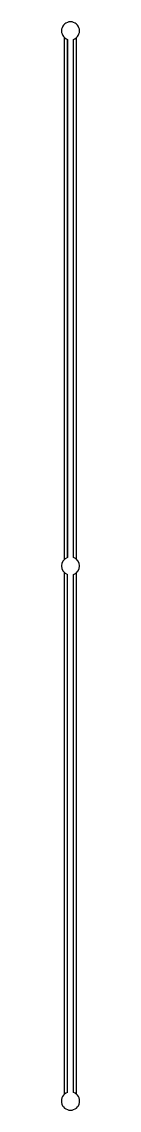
# Model space of a CAD drawing. Header units: inches. Extents: x -0.4 to 0.4, y -0.4 to 44.4.
import ezdxf

# ---------------------------------------------------------------- set-up
doc = ezdxf.new("R2010")
doc.units = ezdxf.units.IN
doc.layers.add('Cuts', color=7, linetype='CONTINUOUS')

msp = doc.modelspace()

# ---------------------------------------------------------------- linework, layer by layer
at = {"layer": 'Cuts'}
for p, q in [((-0.25, 22.277), (-0.25, 43.723)), ((-0.25, 22.277), (-0.25, 43.723)), ((-0.125, 22.351), (-0.125, 43.649)), ((-0.125, 43.649), (-0.125, 22.351)), ((0.125, 22.351), (0.125, 43.649)), ((0.125, 22.351), (0.125, 43.649)), ((0.25, 22.277), (0.25, 43.723)), ((0.25, 22.277), (0.25, 43.723)), ((-0.25, 0.277), (-0.25, 21.723)), ((-0.25, 0.277), (-0.25, 21.723)), ((-0.125, 0.351), (-0.125, 21.649)), ((-0.125, 0.351), (-0.125, 21.649)), ((0.125, 0.351), (0.125, 21.649)), ((0.125, 0.351), (0.125, 21.649)), ((0.25, 0.277), (0.25, 21.723)), ((0.25, 0.277), (0.25, 21.723))]:
    msp.add_line(p, q, dxfattribs=at)
for centre, radius, start, end in [((0, 44), 0.372, 289.6203, 250.3797), ((0, 22), 0.372, 109.6203, 250.3797), ((0, 22), 0.375, 289.6203, 70.3797), ((0, 0), 0.375, 109.6203, 70.3797)]:
    msp.add_arc(centre, radius, start, end, dxfattribs=at)

doc.saveas('drawing.dxf')
